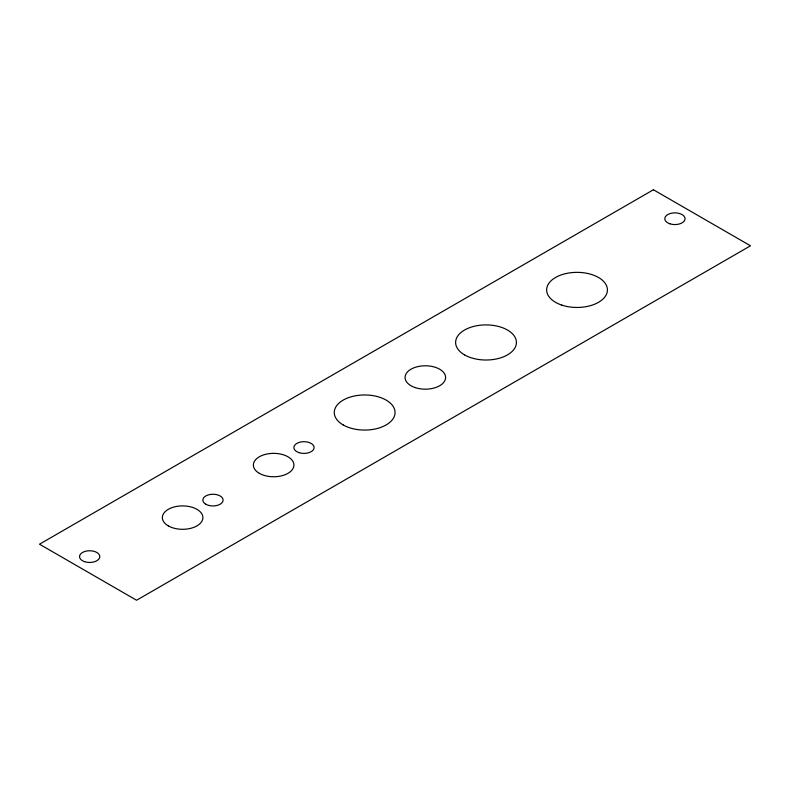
<?xml version="1.0" encoding="UTF-8"?>
<svg xmlns="http://www.w3.org/2000/svg" width="790" height="790" viewBox="0 0 790 790"><rect width="100%" height="100%" fill="white"/><g stroke="black" fill="none" stroke-linecap="round" stroke-linejoin="round"><path stroke-width="1.19" d="M653.419 189.758L39.5 544.201L136.581 600.242L750.5 245.799L653.419 189.758M669.851 223.787A10.132 5.856 0 0 0 685.049 218.712A10.132 5.856 0 0 0 669.851 213.646A10.132 5.856 0 0 0 669.851 223.787M84.599 561.68A10.132 5.856 0 0 0 99.797 556.614A10.132 5.856 0 0 0 84.599 551.538A10.132 5.856 0 0 0 84.599 561.68M561.828 305.108A30.405 17.558 0 0 0 607.431 289.91A30.405 17.558 0 0 0 561.828 274.703A30.405 17.558 0 0 0 561.828 305.108M464.51 354.868A30.405 17.558 0 0 0 515.386 346.998A30.405 17.558 0 0 0 478.148 325.5A30.405 17.558 0 0 0 464.51 354.868M414.878 387.505A20.273 11.702 0 0 0 445.6 377.709A20.273 11.702 0 0 0 415.53 367.241A20.273 11.702 0 0 0 414.878 387.505M343.166 424.931A30.405 17.558 0 0 0 394.032 417.061A30.405 17.558 0 0 0 356.794 395.563A30.405 17.558 0 0 0 343.166 424.931M168.3 525.883A20.273 11.702 0 0 0 202.21 520.64A20.273 11.702 0 0 0 177.394 506.301A20.273 11.702 0 0 0 168.3 525.883M259.318 473.338A20.273 11.702 0 0 0 293.228 468.095A20.273 11.702 0 0 0 268.403 453.756A20.273 11.702 0 0 0 259.318 473.338M205.805 504.227A10.132 5.856 0 0 0 222.76 501.611A10.132 5.856 0 0 0 210.347 494.441A10.132 5.856 0 0 0 205.805 504.227M298.916 452.611A10.132 5.856 0 0 0 314.124 447.545A10.132 5.856 0 0 0 298.916 442.479A10.132 5.856 0 0 0 298.916 452.611"/></g></svg>
